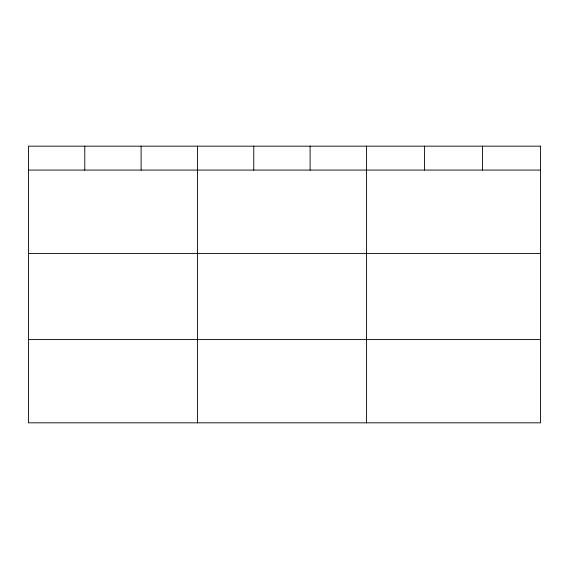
<?xml version="1.0" encoding="UTF-8"?>
<svg xmlns="http://www.w3.org/2000/svg" width="569" height="569" viewBox="0 0 569 569"><rect width="100%" height="100%" fill="white"/><g stroke="black" fill="none" stroke-linecap="round" stroke-linejoin="round"><path stroke-width="0.85" d="M28.45 170.081L540.55 170.081M28.45 253.489L540.55 253.489M28.45 339.423L540.55 339.423M482.512 146.169L482.512 170.081M424.474 146.169L424.474 170.081M366.436 146.169L366.436 422.831M310.105 146.169L310.105 170.081M253.774 146.169L253.774 170.081M197.443 146.169L197.443 422.831M141.112 146.169L141.112 170.081M84.781 146.169L84.781 170.081M540.55 146.169L28.45 146.169L28.45 422.831L540.55 422.831L540.55 146.169"/></g></svg>
